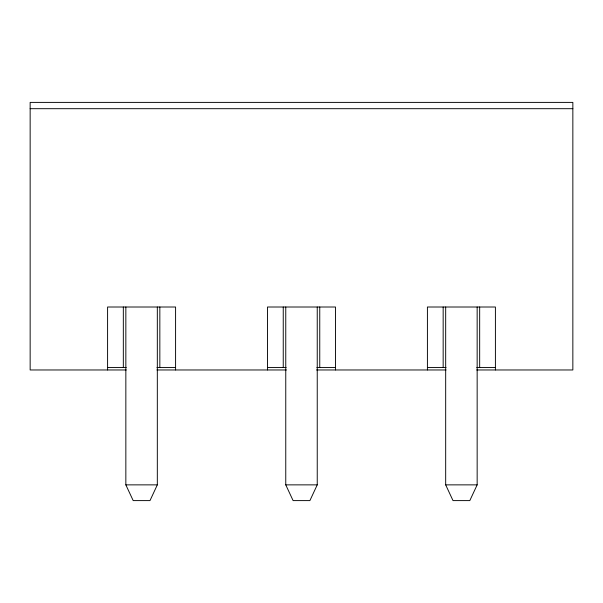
<?xml version="1.0" encoding="UTF-8"?>
<svg xmlns="http://www.w3.org/2000/svg" width="603" height="603" viewBox="0 0 603 603"><rect width="100%" height="100%" fill="white"/><g stroke="black" fill="none" stroke-linecap="round" stroke-linejoin="round"><path stroke-width="0.9" d="M157.323 307.01L157.323 484.865L149.989 500.603L133.188 500.603L125.846 484.865L125.846 307.01M317.238 307.01L317.238 484.865L309.897 500.603L293.103 500.603L285.762 484.865L285.762 307.01M477.154 307.01L477.154 484.865L469.812 500.603L453.011 500.603L445.677 484.865L445.677 307.01M30.15 108.691L572.85 108.691M107.59 367.446L126.215 367.446M156.953 367.446L175.586 367.446M267.506 367.446L286.131 367.446M316.869 367.446L335.494 367.446M427.414 367.446L446.047 367.446M476.785 367.446L495.41 367.446M126.253 369.971L30.15 369.971L30.15 102.397L572.85 102.397L572.85 369.971L476.747 369.971M156.953 369.971L286.425 369.971M316.575 369.971L446.047 369.971M125.846 484.865L157.323 484.865M285.762 484.865L317.238 484.865M445.677 484.865L477.154 484.865M495.41 369.971L495.41 307.01L427.414 307.01L427.414 369.971M479.671 307.01L479.671 367.446M443.16 307.01L443.16 367.446M335.494 369.971L335.494 307.01L267.506 307.01L267.506 369.971M319.756 307.01L319.756 367.446M283.244 307.01L283.244 367.446M175.586 369.971L175.586 307.01L107.59 307.01L107.59 369.971M159.84 307.01L159.84 367.446M123.329 307.01L123.329 367.446"/></g></svg>
